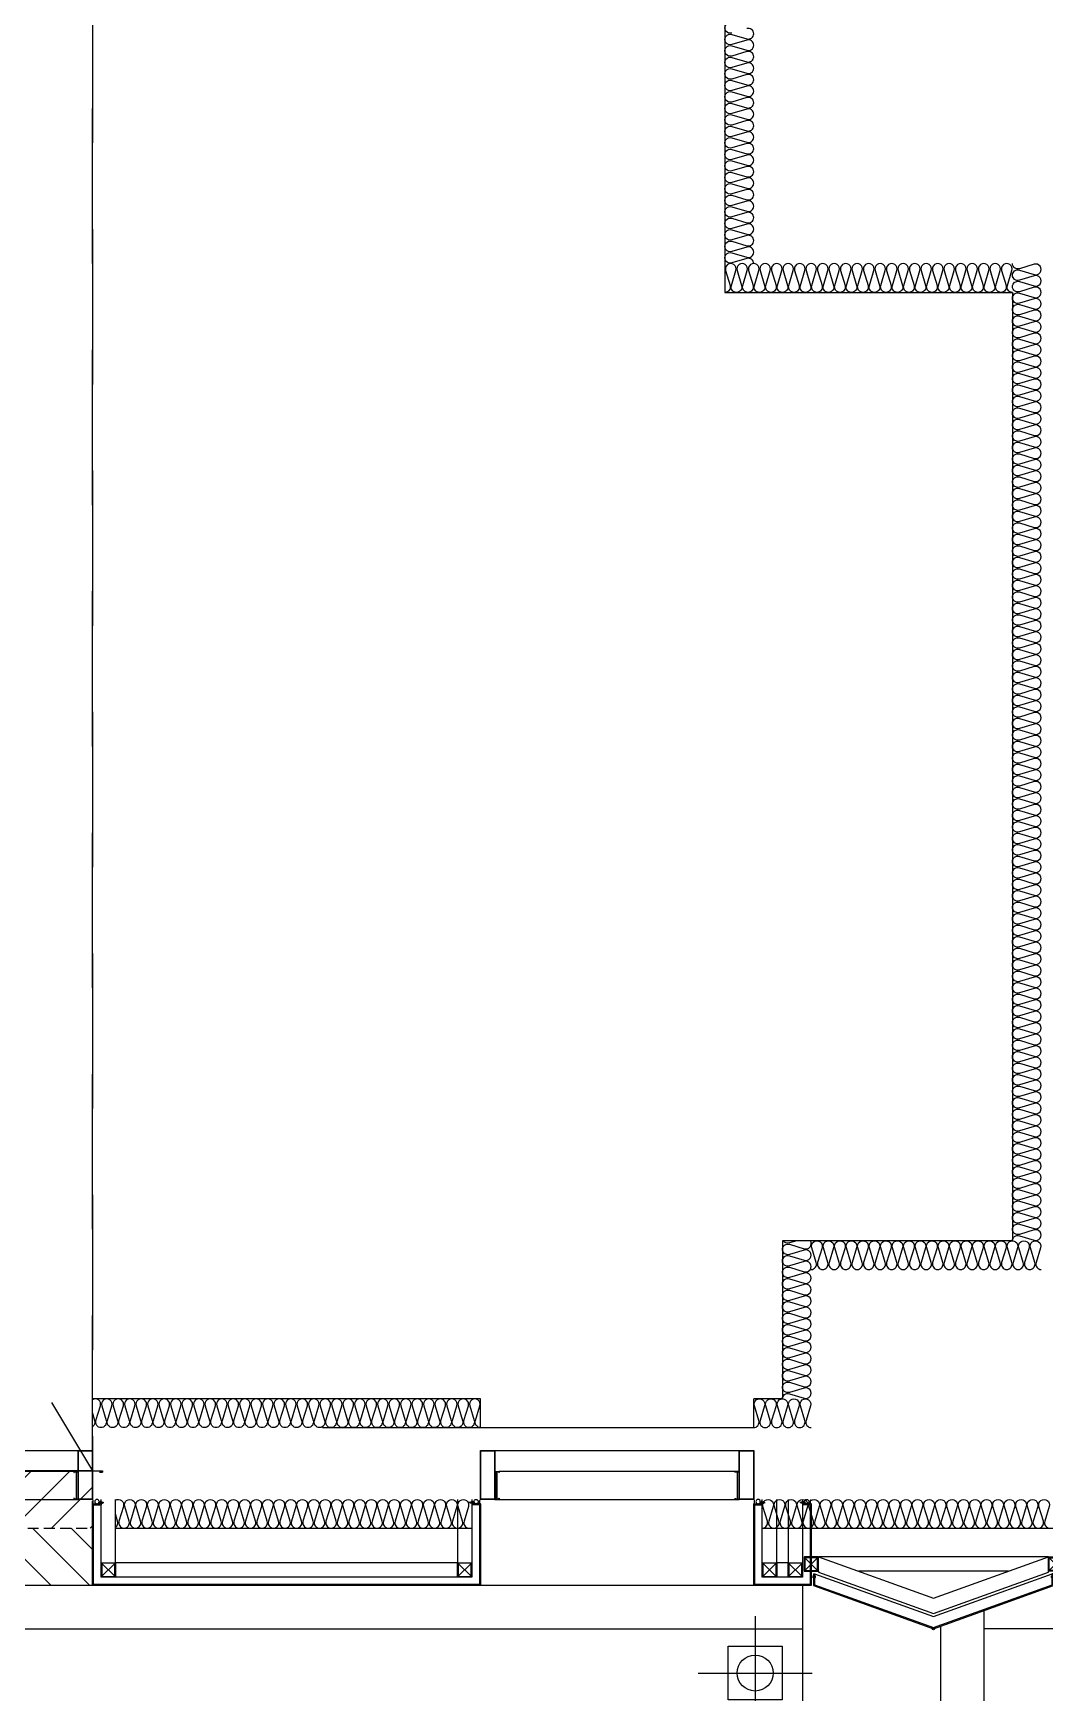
# Model space of a CAD drawing. Header units: millimetres. Extents: x 49154 to 181784, y 28275 to 149577.
# Drawn here: x 164048 to 167566, y 106532 to 112307 of the extents above; entities that cross this region are included whole.
import ezdxf

# ---------------------------------------------------------------- set-up
doc = ezdxf.new("R2010")
doc.units = ezdxf.units.MM
doc.header["$LTSCALE"] = 300
for name, pattern in [('CENTERX2', [4, 2.5, -0.5, 0.5, -0.5]), ('HID', [2.8, 1.8, -1]), ('HIDDEN2', [0.1875, 0.125, -0.0625])]:
    doc.linetypes.add(name, pattern=pattern)
for name, color, linetype in [('6FIN', 6, 'Continuous'), ('A-ELE', 7, 'Continuous'), ('A-ELE-8', 8, 'Continuous'), ('A-ETC-GEN', 253, 'HIDDEN2'), ('A-ETC-HANDRAIL', 8, 'Continuous'), ('A-FIN', 6, 'Continuous'), ('A-FIN-8', 8, 'Continuous'), ('A-SYM', 7, 'Continuous'), ('A-그릴', 4, 'Continuous'), ('A-하지철물', 55, 'Continuous'), ('alucobond', 4, 'Continuous'), ('ISL', 251, 'Continuous'), ('loco_SCR', 1, 'Continuous'), ('mold', 4, 'Continuous'), ('SCREW', 6, 'Continuous'), ('SHEET', 6, 'Continuous'), ('도면층1', 3, 'Continuous'), ('보(girder)', 7, 'HID'), ('복합판넬', 6, 'Continuous'), ('우수계획', 7, 'Continuous'), ('코킹', 191, 'Continuous'), ('트랜치', 8, 'Continuous')]:
    doc.layers.add(name, color=color, linetype=linetype)

# ---------------------------------------------------------------- blocks, each defined once
blk = doc.blocks.new('EX-850-1')
at = {"layer": '6FIN', "elevation": 0}
for points in [[(3.2, 204.1), (46.8, 204.1, 0.414214), (50, 207.3), (50, 250.9, 0.414214), (46.8, 254.1), (3.2, 254.1, 0.414214), (0, 250.9), (0, 207.3, 0.414214)], [(896.8, 204.1), (853.2, 204.1, -0.414214), (850, 207.3), (850, 250.9, -0.414214), (853.2, 254.1), (896.8, 254.1, -0.414214), (900, 250.9), (900, 207.3, -0.414214)]]:
    blk.add_lwpolyline(points, format="xyb", close=True, dxfattribs=at)
at = {"layer": 'A-하지철물'}
for p, q in [((850, 254.1), (50, 254.1)), ((710.9, 204.1), (189.1, 204.1))]:
    blk.add_line(p, q, dxfattribs=at)
at = {"layer": 'A-하지철물', "elevation": 0}
for points in [[(49.9, 254.1), (450, 110.3), (850.1, 254.1)], [(50, 204.1), (50, 200.9), (450, 57.2), (850, 200.9), (850, 204.1)]]:
    blk.add_lwpolyline(points, dxfattribs=at)
at = {"layer": 'A-하지철물'}
blk.add_circle((450, 4.1), 4.07, dxfattribs=at)
at = {"layer": 'alucobond', "color": 251, "linetype": 'HID', "ltscale": 10}
for p, q in [((30.2, 185.1), (41.5, 185.1)), ((31.5, 182.4), (31.5, 187.8)), ((31.5, 186.6), (39.5, 186.6)), ((31.5, 183.6), (39.5, 183.6)), ((32, 189.3), (32.5, 189.3)), ((32, 180.9), (32.5, 180.9)), ((32.5, 180.9), (32.5, 189.3)), ((38, 182.7), (38, 187.4)), ((39.5, 182.7), (39.5, 187.4)), ((869.8, 185.1), (858.5, 185.1)), ((860.5, 182.7), (860.5, 187.4)), ((868.5, 186.6), (860.5, 186.6)), ((868.5, 183.6), (860.5, 183.6)), ((862, 182.7), (862, 187.4)), ((867.5, 180.9), (867.5, 189.3)), ((868, 189.3), (867.5, 189.3)), ((868, 180.9), (867.5, 180.9)), ((868.5, 182.4), (868.5, 187.8))]:
    blk.add_line(p, q, dxfattribs=at)
at = {"layer": 'alucobond'}
for p, q in [((32.5, 195.1), (36.5, 195.1)), ((867.5, 195.1), (863.5, 195.1))]:
    blk.add_line(p, q, dxfattribs=at)
at = {"layer": 'alucobond', "color": 251, "linetype": 'HID', "ltscale": 10}
for points in [[(32, 189.3), (31.5, 187.8)], [(32, 180.9), (31.5, 182.4)], [(868, 189.3), (868.5, 187.8)], [(868, 180.9), (868.5, 182.4)]]:
    blk.add_lwpolyline(points, dxfattribs=at)
at = {"layer": 'alucobond', "elevation": 0}
for points in [[(32.5, 195.1), (32.5, 154.1), (450, 4.1), (867.5, 154.1), (867.5, 195.1)], [(36.5, 195.1), (36.5, 156.9), (450, 8.3), (863.5, 156.9), (863.5, 195.1)]]:
    blk.add_lwpolyline(points, dxfattribs=at)
at = {"layer": 'alucobond', "color": 251, "linetype": 'HID', "ltscale": 10, "elevation": 0}
blk.add_lwpolyline([(36.5, 195.1), (450, 46.6), (863.5, 195.1)], dxfattribs=at)
at = {"layer": 'alucobond', "color": 251, "linetype": 'HID', "ltscale": 10}
for points in [[(39.5, 186.6, -0.666667), (39.5, 183.6, -1.5)], [(860.5, 186.6, 0.666667), (860.5, 183.6, 1.5)]]:
    blk.add_lwpolyline(points, format="xyb", dxfattribs=at)
for centre, start, end in [((38.7, 187.4), 0, 180), ((38.7, 182.7), 180, 0), ((861.3, 187.4), 0, 180), ((861.3, 182.7), 180, 0)]:
    blk.add_arc(centre, 0.75, start, end, dxfattribs=at)
at = {"layer": 'mold', "color": 4}
for points in [[(25, 204.1), (25, 202.6)], [(875, 204.1), (875, 202.6)]]:
    blk.add_lwpolyline(points, dxfattribs=at)
at = {"layer": 'SHEET', "color": 8}
for p, q in [((46.8, 250.9), (3.2, 207.3)), ((3.2, 250.9), (46.8, 207.3)), ((853.2, 250.9), (896.8, 207.3)), ((896.8, 250.9), (853.2, 207.3))]:
    blk.add_line(p, q, dxfattribs=at)
at = {"layer": 'SHEET', "color": 8, "elevation": 0}
for points in [[(3.2, 207.3), (46.8, 207.3), (46.8, 250.9), (3.2, 250.9)], [(896.8, 207.3), (853.2, 207.3), (853.2, 250.9), (896.8, 250.9)]]:
    blk.add_lwpolyline(points, close=True, dxfattribs=at)
blk = doc.blocks.new('*U143')
at = {"layer": 'A-그릴', "color": 8, "ltscale": 4}
for p, q in [((166.1, 170), (1016.1, 170)), ((166.1, 0), (1016.1, 0))]:
    blk.add_line(p, q, dxfattribs=at)
at = {"layer": 'A-그릴', "color": 8}
for p, q in [((181.1, 170), (1001.1, 170)), ((1001.1, 72.8), (181.1, 72.8))]:
    blk.add_line(p, q, dxfattribs=at)
at = {"layer": 'A-그릴', "color": 7, "ltscale": 4}
blk.add_line((1016.1, 0), (1016.1, 170), dxfattribs=at)
at = {"layer": 'A-그릴', "ltscale": 4}
for points in [[(166.1, 0), (166.1, 170), (116.1, 170), (116.1, 0), (166.1, 0)], [(1066.1, 0), (1066.1, 170), (1016.1, 170), (1016.1, 0), (1066.1, 0)]]:
    blk.add_lwpolyline(points, dxfattribs=at)
for points in [[(164.9, 1.2), (164.9, 168.8), (117.3, 168.8), (117.3, 1.2)], [(181.1, 170), (166.1, 170), (166.1, 168), (167.6, 168), (167.6, 168.9), (172, 168.9), (172, 73.9), (167.6, 73.9), (167.6, 74.8), (166.1, 74.8), (166.1, 72.8), (181.1, 72.8), (181.1, 76.8), (180, 76.8), (180, 73.9), (173.1, 73.9), (173.1, 168.9), (180, 168.9), (180, 166), (181.1, 166)], [(1001.1, 170), (1016.1, 170), (1016.1, 168), (1014.6, 168), (1014.6, 168.9), (1010.2, 168.9), (1010.2, 73.9), (1014.6, 73.9), (1014.6, 74.8), (1016.1, 74.8), (1016.1, 72.8), (1001.1, 72.8), (1001.1, 76.8), (1002.2, 76.8), (1002.2, 73.9), (1009.1, 73.9), (1009.1, 168.9), (1002.2, 168.9), (1002.2, 166), (1001.1, 166)], [(1064.9, 1.2), (1064.9, 168.8), (1017.3, 168.8), (1017.3, 1.2)]]:
    blk.add_lwpolyline(points, close=True, dxfattribs=at)
blk = doc.blocks.new('*U124')
at = {"layer": '6FIN'}
blk.add_lwpolyline([(25.3, 50), (-24.7, 50), (-24.7, 0), (25.3, 0)], close=True, dxfattribs=at)
at = {"layer": 'SHEET', "color": 8}
for p, q in [((-22.2, 2.5), (22.8, 47.5)), ((22.8, 2.5), (-22.2, 47.5))]:
    blk.add_line(p, q, dxfattribs=at)
blk.add_lwpolyline([(22.3, 2.3), (-21.7, 2.3, -0.414214), (-22.4, 3), (-22.4, 47, -0.414214), (-21.7, 47.7), (22.3, 47.7, -0.414214), (23, 47), (23, 3, -0.414214)], format="xyb", close=True, dxfattribs=at)
blk = doc.blocks.new('screw-2')
at = {"layer": 'loco_SCR', "linetype": 'CENTERX2'}
blk.add_line((-8.6, 0), (20.1, 0), dxfattribs=at)
at = {"layer": 'loco_SCR'}
for p, q in [((-2.4, 1.6), (-1.7, 3)), ((-0.7, 0.3), (-2.2, 0.8)), ((0, 4), (0, -4)), ((0, 2), (12.5, 2)), ((4.2, 2.5), (2.4, -2.5)), ((5.9, 2.5), (4.1, -2.5)), ((7.6, 2.5), (5.8, -2.5)), ((9.3, 2.5), (7.5, -2.5)), ((11, 2.5), (10.3, 0.5)), ((16, 0), (11.1, 0.8)), ((16, 0), (12.4, -2)), ((16, 0), (12.5, 2)), ((-2.4, -1.6), (-1.7, -3)), ((-0.7, -0.3), (-2.2, -0.8)), ((0, -2), (12.4, -2)), ((9.8, -1), (9.2, -2.5))]:
    blk.add_line(p, q, dxfattribs=at)
for centre, radius, start, end in [((0, 0), 4, 90, 270), ((-2, 1.3), 0.5, 135, 249.90676), ((-2.1, 3.1), 0.393, 352.90945, 75.28993), ((-0.7, 0), 0.262, 273.80758, 86.54792), ((11.1, -0.6), 1.4, 70.8182, 270.52942), ((-2, -1.3), 0.5, 109.98259, 225), ((-2.1, -3), 0.393, 261.9149, 3.48676)]:
    blk.add_arc(centre, radius, start, end, dxfattribs=at)
blk = doc.blocks.new('A$Caf999d5d')
at = {"layer": 'A-FIN'}
for p, q in [((-1, 15), (25, 14.9)), ((3, 19), (29, 18.9)), ((25, 7.4), (25, 14.9)), ((28, 7.4), (25, 7.4)), ((29, 7.4), (25, 7.4)), ((29, 7.4), (29, 18.9))]:
    blk.add_line(p, q, dxfattribs=at)
at = {"layer": '코킹', "color": 1}
blk.add_circle((14.5, 7.5), 7.5, dxfattribs=at)
at = {"layer": '코킹', "color": 1, "extrusion": (0, 0, -1)}
blk.add_ellipse((-1, 7.5), major_axis=(0, 7.5), ratio=0.368706, start_param=0, end_param=3.141604, dxfattribs=at)
at = {"layer": 'SCREW', "xscale": 0.700000000000001, "yscale": 0.700000000000001, "zscale": 0.700000000000001, "rotation": 359.9997454971837}
blk.add_blockref('screw-2', (25, 11.2), dxfattribs=at)
blk = doc.blocks.new('*U139')
at = {"layer": 'A-하지철물'}
for points in [[(-4920, -220), (-4920, 50), (-3630, 50), (-3630, -220)], [(-4870, -220), (-4870, 0), (-3680, 0), (-3680, -220)]]:
    blk.add_lwpolyline(points, dxfattribs=at)
at = {"layer": '복합판넬'}
for points in [[(-4950, -205), (-4950, 80), (-3600, 80), (-3600, -205)], [(-4946, -201), (-4946, 76), (-3604, 76), (-3604, -201)]]:
    blk.add_lwpolyline(points, dxfattribs=at)
at = {"layer": 'A-FIN'}
blk.add_blockref('A$Caf999d5d', (-4949, -220), dxfattribs=at)
at = {"layer": 'A-FIN', "xscale": -1}
blk.add_blockref('A$Caf999d5d', (-3601, -220), dxfattribs=at)
at = {"layer": '보(girder)', "xscale": -1, "rotation": 180}
for p in [(-4895.3, 50), (-3655.3, 50)]:
    blk.add_blockref('*U124', p, dxfattribs=at)
blk = doc.blocks.new('*U140')
at = {"layer": 'A-하지철물'}
for points in [[(630, -220), (630, 50), (770, 50), (770, -220)], [(680, -220), (680, 0), (720, 0), (720, -220)]]:
    blk.add_lwpolyline(points, dxfattribs=at)
at = {"layer": '복합판넬'}
for points in [[(600, -205), (600, 80), (800, 80), (800, -205)], [(604, -201), (604, 76), (796, 76), (796, -201)]]:
    blk.add_lwpolyline(points, dxfattribs=at)
at = {"layer": 'A-FIN'}
blk.add_blockref('A$Caf999d5d', (601, -220), dxfattribs=at)
at = {"layer": 'A-FIN', "xscale": -1}
blk.add_blockref('A$Caf999d5d', (799, -220), dxfattribs=at)
at = {"layer": '보(girder)', "xscale": -1, "rotation": 180}
for p in [(654.7, 50), (744.7, 50)]:
    blk.add_blockref('*U124', p, dxfattribs=at)
blk = doc.blocks.new('*U166')
at = {"layer": 'A-그릴', "color": 8, "ltscale": 4}
for p, q in [((-512.5, 170), (6587.5, 170)), ((-512.5, 0), (6587.5, 0))]:
    blk.add_line(p, q, dxfattribs=at)
at = {"layer": 'A-그릴', "color": 8}
for p, q in [((-497.5, 170), (6572.5, 170)), ((6572.5, 72.8), (-497.5, 72.8))]:
    blk.add_line(p, q, dxfattribs=at)
at = {"layer": 'A-그릴', "color": 7, "ltscale": 4}
blk.add_line((6587.5, 0), (6587.5, 170), dxfattribs=at)
at = {"layer": 'A-그릴', "ltscale": 4}
for points in [[(6572.5, 170), (6587.5, 170), (6587.5, 168), (6586, 168), (6586, 168.9), (6581.6, 168.9), (6581.6, 73.9), (6586, 73.9), (6586, 74.8), (6587.5, 74.8), (6587.5, 72.8), (6572.5, 72.8), (6572.5, 76.8), (6573.6, 76.8), (6573.6, 73.9), (6580.5, 73.9), (6580.5, 168.9), (6573.6, 168.9), (6573.6, 166), (6572.5, 166)], [(6636.3, 1.2), (6636.3, 168.8), (6588.7, 168.8), (6588.7, 1.2)]]:
    blk.add_lwpolyline(points, close=True, dxfattribs=at)
blk.add_lwpolyline([(6637.5, 0), (6637.5, 170), (6587.5, 170), (6587.5, 0), (6637.5, 0)], dxfattribs=at)
blk = doc.blocks.new('OA2')
h = blk.add_hatch()
h.set_pattern_fill('ANSI31', color=0, scale=30)
h.set_pattern_definition([(45, (-559210, -330240.02), (-67.351921, 67.351921), [])])
h.paths.add_polyline_path([(7500, -9575), (7500, -9375), (300, -9375), (300, -9575)])
h = blk.add_hatch()
h.set_pattern_fill('ANSI31', color=0, scale=30, angle=90)
h.set_pattern_definition([(135, (226596.06, -871163.21), (-67.351921, -67.351921), [])])
h.paths.add_polyline_path([(7500, -9775), (7500, -9575), (300, -9575), (300, -9775)])
at = {"color": 0}
for p, q in [((300, -9375), (7500, -9375)), ((300, -9375), (7500, -9375)), ((300, -9375), (7500, -9375)), ((300, -9375), (7500, -9375)), ((7500, -9375), (7500, -9375)), ((7500, -9375), (7500, -9375)), ((7500, -9375), (7500, -9375)), ((7500, -9375), (7535, -9375)), ((7500, -9375), (7500, -9375)), ((7500, -9375), (7500, -9375)), ((7525, -9380), (7535, -9380)), ((7525, -9380), (7525, -9380)), ((7535, -9375), (7535, -9380)), ((7535, -9375), (7535, -9375)), ((7535, -9375), (7535, -9375)), ((7535, -9380), (7535, -9380))]:
    blk.add_line(p, q, dxfattribs=at)
at = {"color": 0, "linetype": 'HID'}
for points in [[(300, -3375), (300, -9375), (7500, -9375), (7500, -3375)], [(300, -3375), (7500, -3375), (7500, -9375), (300, -9375)]]:
    blk.add_lwpolyline(points, close=True, dxfattribs=at)
blk.add_lwpolyline([(300, -9375), (3900, -3375), (7500, -9375)], dxfattribs=at)
at = {"color": 0}
blk.add_lwpolyline([(300, -9575), (7500, -9575), (7500, -9375), (300, -9375)], close=True, dxfattribs=at)
at = {"color": 0, "elevation": 0}
for points in [[(300, -9375), (300, -9575), (7500, -9575), (7500, -9375)], [(300, -9775), (300, -9575), (7500, -9575), (7500, -9775)]]:
    blk.add_lwpolyline(points, close=True, dxfattribs=at)
blk = doc.blocks.new('A$Cacae0627')
at = {"layer": '우수계획', "color": 1}
for p, q in [((0, 528), (0, -528)), ((-528, 0), (528, 0))]:
    blk.add_line(p, q, dxfattribs=at)
at = {"layer": '우수계획', "color": 6, "lineweight": -3}
blk.add_lwpolyline([(-250, 250), (250, 250), (250, -250), (-250, -250)], close=True, dxfattribs=at)
blk.add_circle((0, 0), 167, dxfattribs=at)

msp = doc.modelspace()

# ---------------------------------------------------------------- linework, layer by layer
at = {"layer": 'A-ELE'}
for p, q in [((166723.6, 106905), (166723.6, 105705)), ((167203.6, 106764), (167203.6, 105705))]:
    msp.add_line(p, q, dxfattribs=at)
at = {"layer": 'A-ELE-8'}
msp.add_line((165053.6, 107455), (166553.6, 107455), dxfattribs=at)
at = {"layer": 'A-ETC-HANDRAIL'}
msp.add_line((167353.6, 106817.9), (167353.6, 103805), dxfattribs=at)
at = {"layer": 'A-FIN-8', "elevation": 0}
for points in [[(164253.6, 106905), (157053.3, 106905)], [(166553.6, 106905), (165053.6, 106905)]]:
    msp.add_lwpolyline(points, dxfattribs=at)
at = {"layer": 'ISL'}
for p, q in [((165603.6, 107455), (165603.6, 107555)), ((166553.6, 107455), (166553.6, 107555))]:
    msp.add_line(p, q, dxfattribs=at)
at = {"layer": 'ISL', "elevation": 0}
for points in [[(166583.6, 107105), (177453.6, 107105), (177453.6, 135425)], [(165028.6, 116705), (165028.6, 116605), (167353.6, 116605), (167353.6, 112805), (166453.6, 112805), (166453.6, 111405), (167453.6, 111405), (167453.6, 108105), (166653.6, 108105), (166653.6, 107555), (166553.6, 107555)], [(165603.6, 107555), (164253.6, 107555)], [(164333.6, 107105), (165573.6, 107105)]]:
    msp.add_lwpolyline(points, dxfattribs=at)
for points in [[(166477.8, 112307.4, -1.372593), (166477.8, 112342.7)], [(166553.6, 111505, 0.509267), (166529.3, 111522.7), (166477.8, 111507.4, -1.372593), (166477.8, 111542.7), (166529.3, 111527.4, 0.509267), (166553.6, 111545, 0.509267), (166529.3, 111562.7), (166477.8, 111547.4, -1.372593), (166477.8, 111582.7), (166529.3, 111567.4, 0.509267), (166553.6, 111585, 0.509267), (166529.3, 111602.7), (166477.8, 111587.4, -1.372593), (166477.8, 111622.7), (166529.3, 111607.4, 0.509267), (166553.6, 111625, 0.509267), (166529.3, 111642.7), (166477.8, 111627.4, -1.372593), (166477.8, 111662.7), (166529.3, 111647.4, 0.509267), (166553.6, 111665, 0.509267), (166529.3, 111682.7), (166477.8, 111667.4, -1.372593), (166477.8, 111702.7), (166529.3, 111687.4, 0.509267), (166553.6, 111705, 0.509267), (166529.3, 111722.7), (166477.8, 111707.4, -1.372593), (166477.8, 111742.7), (166529.3, 111727.4, 0.509267), (166553.6, 111745, 0.509267), (166529.3, 111762.7), (166477.8, 111747.4, -1.372593), (166477.8, 111782.7), (166529.3, 111767.4, 0.509267), (166553.6, 111785, 0.509267), (166529.3, 111802.7), (166477.8, 111787.4, -1.372593), (166477.8, 111822.7), (166529.3, 111807.4, 0.509267), (166553.6, 111825, 0.509267), (166529.3, 111842.7), (166477.8, 111827.4, -1.372593), (166477.8, 111862.7), (166529.3, 111847.4, 0.509267), (166553.6, 111865, 0.509267), (166529.3, 111882.7), (166477.8, 111867.4, -1.372593), (166477.8, 111902.7), (166529.3, 111887.4, 0.509267), (166553.6, 111905, 0.509267), (166529.3, 111922.7), (166477.8, 111907.4, -1.372593), (166477.8, 111942.7), (166529.3, 111927.4, 0.509267), (166553.6, 111945, 0.509267), (166529.3, 111962.7), (166477.8, 111947.4, -1.372593), (166477.8, 111982.7), (166529.3, 111967.4, 0.509267), (166553.6, 111985, 0.509267), (166529.3, 112002.7), (166477.8, 111987.4, -1.372593), (166477.8, 112022.7), (166529.3, 112007.4, 0.509267), (166553.6, 112025, 0.509267), (166529.3, 112042.7), (166477.8, 112027.4, -1.372593), (166477.8, 112062.7), (166529.3, 112047.4, 0.509267), (166553.6, 112065, 0.509267), (166529.3, 112082.7), (166477.8, 112067.4, -1.372593), (166477.8, 112102.7), (166529.3, 112087.4, 0.509267), (166553.6, 112105, 0.509267), (166529.3, 112122.7), (166477.8, 112107.4, -1.372593), (166477.8, 112142.7), (166529.3, 112127.4, 0.509267), (166553.6, 112145, 0.509267), (166529.3, 112162.7), (166477.8, 112147.4, -1.372593), (166477.8, 112182.7), (166529.3, 112167.4, 0.509267), (166553.6, 112185, 0.509267), (166529.3, 112202.7), (166477.8, 112187.4, -1.372593), (166477.8, 112222.7), (166529.3, 112207.4, 0.509267), (166553.6, 112225, 0.509267), (166529.3, 112242.7), (166477.8, 112227.4, -1.372593), (166477.8, 112262.7), (166529.3, 112247.4, 0.509267), (166553.6, 112265, 0.509267), (166529.3, 112282.7), (166477.8, 112267.4, -1.372593), (166477.8, 112302.7), (166529.3, 112287.4, 0.509267), (166553.6, 112305, 0.509267), (166529.3, 112322.7)], [(167453.6, 111405, -0.509267), (167435.9, 111429.3), (167451.2, 111480.8, 1.372593), (167415.9, 111480.8), (167431.2, 111429.3, -0.509267), (167413.6, 111405, -0.509267), (167395.9, 111429.3), (167411.2, 111480.8, 1.372593), (167375.9, 111480.8), (167391.2, 111429.3, -0.509267), (167373.6, 111405, -0.509267), (167355.9, 111429.3), (167371.2, 111480.8, 1.372593), (167335.9, 111480.8), (167351.2, 111429.3, -0.509267), (167333.6, 111405, -0.509267), (167315.9, 111429.3), (167331.2, 111480.8, 1.372593), (167295.9, 111480.8), (167311.2, 111429.3, -0.509267), (167293.6, 111405, -0.509267), (167275.9, 111429.3), (167291.2, 111480.8, 1.372593), (167255.9, 111480.8), (167271.2, 111429.3, -0.509267), (167253.6, 111405, -0.509267), (167235.9, 111429.3), (167251.2, 111480.8, 1.372593), (167215.9, 111480.8), (167231.2, 111429.3, -0.509267), (167213.6, 111405, -0.509267), (167195.9, 111429.3), (167211.2, 111480.8, 1.372593), (167175.9, 111480.8), (167191.2, 111429.3, -0.509267), (167173.6, 111405, -0.509267), (167155.9, 111429.3), (167171.2, 111480.8, 1.372593), (167135.9, 111480.8), (167151.2, 111429.3, -0.509267), (167133.6, 111405, -0.509267), (167115.9, 111429.3), (167131.2, 111480.8, 1.372593), (167095.9, 111480.8), (167111.2, 111429.3, -0.509267), (167093.6, 111405, -0.509267), (167075.9, 111429.3), (167091.2, 111480.8, 1.372593), (167055.9, 111480.8), (167071.2, 111429.3, -0.509267), (167053.6, 111405, -0.509267), (167035.9, 111429.3), (167051.2, 111480.8, 1.372593), (167015.9, 111480.8), (167031.2, 111429.3, -0.509267), (167013.6, 111405, -0.509267), (166995.9, 111429.3), (167011.2, 111480.8, 1.372593), (166975.9, 111480.8), (166991.2, 111429.3, -0.509267), (166973.6, 111405, -0.509267), (166955.9, 111429.3), (166971.2, 111480.8, 1.372593), (166935.9, 111480.8), (166951.2, 111429.3, -0.509267), (166933.6, 111405, -0.509267), (166915.9, 111429.3), (166931.2, 111480.8, 1.372593), (166895.9, 111480.8), (166911.2, 111429.3, -0.509267), (166893.6, 111405, -0.509267), (166875.9, 111429.3), (166891.2, 111480.8, 1.372593), (166855.9, 111480.8), (166871.2, 111429.3, -0.509267), (166853.6, 111405, -0.509267), (166835.9, 111429.3), (166851.2, 111480.8, 1.372593), (166815.9, 111480.8), (166831.2, 111429.3, -0.509267), (166813.6, 111405, -0.509267), (166795.9, 111429.3), (166811.2, 111480.8, 1.372593), (166775.9, 111480.8), (166791.2, 111429.3, -0.509267), (166773.6, 111405, -0.509267), (166755.9, 111429.3), (166771.2, 111480.8, 1.372593), (166735.9, 111480.8), (166751.2, 111429.3, -0.509267), (166733.6, 111405, -0.509267), (166715.9, 111429.3), (166731.2, 111480.8, 1.372593), (166695.9, 111480.8), (166711.2, 111429.3, -0.509267), (166693.6, 111405, -0.509267), (166675.9, 111429.3), (166691.2, 111480.8, 1.372593), (166655.9, 111480.8), (166671.2, 111429.3, -0.509267), (166653.6, 111405, -0.509267), (166635.9, 111429.3), (166651.2, 111480.8, 1.372593), (166615.9, 111480.8), (166631.2, 111429.3, -0.509267), (166613.6, 111405, -0.509267), (166595.9, 111429.3), (166611.2, 111480.8, 1.372593), (166575.9, 111480.8), (166591.2, 111429.3, -0.509267), (166573.6, 111405, -0.509267), (166555.9, 111429.3), (166571.2, 111480.8, 1.372593), (166535.9, 111480.8), (166551.2, 111429.3, -0.509267), (166533.6, 111405, -0.509267), (166515.9, 111429.3), (166531.2, 111480.8, 1.372593), (166495.9, 111480.8), (166511.2, 111429.3, -0.509267), (166493.6, 111405, -0.509267), (166475.9, 111429.3), (166491.2, 111480.8, 1.372593), (166455.9, 111480.8), (166471.2, 111429.3, -0.5087), (166453.6, 111405, -0.5087)], [(167453.6, 108105, -0.509267), (167477.8, 108122.7), (167529.3, 108107.4, 1.372593), (167529.3, 108142.7), (167477.8, 108127.4, -0.509267), (167453.6, 108145, -0.509267), (167477.8, 108162.7), (167529.3, 108147.4, 1.372593), (167529.3, 108182.7), (167477.8, 108167.4, -0.509267), (167453.6, 108185, -0.509267), (167477.8, 108202.7), (167529.3, 108187.4, 1.372593), (167529.3, 108222.7), (167477.8, 108207.4, -0.509267), (167453.6, 108225, -0.509267), (167477.8, 108242.7), (167529.3, 108227.4, 1.372593), (167529.3, 108262.7), (167477.8, 108247.4, -0.509267), (167453.6, 108265, -0.509267), (167477.8, 108282.7), (167529.3, 108267.4, 1.372593), (167529.3, 108302.7), (167477.8, 108287.4, -0.509267), (167453.6, 108305, -0.509267), (167477.8, 108322.7), (167529.3, 108307.4, 1.372593), (167529.3, 108342.7), (167477.8, 108327.4, -0.509267), (167453.6, 108345, -0.509267), (167477.8, 108362.7), (167529.3, 108347.4, 1.372593), (167529.3, 108382.7), (167477.8, 108367.4, -0.509267), (167453.6, 108385, -0.509267), (167477.8, 108402.7), (167529.3, 108387.4, 1.372593), (167529.3, 108422.7), (167477.8, 108407.4, -0.509267), (167453.6, 108425, -0.509267), (167477.8, 108442.7), (167529.3, 108427.4, 1.372593), (167529.3, 108462.7), (167477.8, 108447.4, -0.509267), (167453.6, 108465, -0.509267), (167477.8, 108482.7), (167529.3, 108467.4, 1.372593), (167529.3, 108502.7), (167477.8, 108487.4, -0.509267), (167453.6, 108505, -0.509267), (167477.8, 108522.7), (167529.3, 108507.4, 1.372593), (167529.3, 108542.7), (167477.8, 108527.4, -0.509267), (167453.6, 108545, -0.509267), (167477.8, 108562.7), (167529.3, 108547.4, 1.372593), (167529.3, 108582.7), (167477.8, 108567.4, -0.509267), (167453.6, 108585, -0.509267), (167477.8, 108602.7), (167529.3, 108587.4, 1.372593), (167529.3, 108622.7), (167477.8, 108607.4, -0.509267), (167453.6, 108625, -0.509267), (167477.8, 108642.7), (167529.3, 108627.4, 1.372593), (167529.3, 108662.7), (167477.8, 108647.4, -0.509267), (167453.6, 108665, -0.509267), (167477.8, 108682.7), (167529.3, 108667.4, 1.372593), (167529.3, 108702.7), (167477.8, 108687.4, -0.509267), (167453.6, 108705, -0.509267), (167477.8, 108722.7), (167529.3, 108707.4, 1.372593), (167529.3, 108742.7), (167477.8, 108727.4, -0.509267), (167453.6, 108745, -0.509267), (167477.8, 108762.7), (167529.3, 108747.4, 1.372593), (167529.3, 108782.7), (167477.8, 108767.4, -0.509267), (167453.6, 108785, -0.509267), (167477.8, 108802.7), (167529.3, 108787.4, 1.372593), (167529.3, 108822.7), (167477.8, 108807.4, -0.509267), (167453.6, 108825, -0.509267), (167477.8, 108842.7), (167529.3, 108827.4, 1.372593), (167529.3, 108862.7), (167477.8, 108847.4, -0.509267), (167453.6, 108865, -0.509267), (167477.8, 108882.7), (167529.3, 108867.4, 1.372593), (167529.3, 108902.7), (167477.8, 108887.4, -0.509267), (167453.6, 108905, -0.509267), (167477.8, 108922.7), (167529.3, 108907.4, 1.372593), (167529.3, 108942.7), (167477.8, 108927.4, -0.509267), (167453.6, 108945, -0.509267), (167477.8, 108962.7), (167529.3, 108947.4, 1.372593), (167529.3, 108982.7), (167477.8, 108967.4, -0.509267), (167453.6, 108985, -0.509267), (167477.8, 109002.7), (167529.3, 108987.4, 1.372593), (167529.3, 109022.7), (167477.8, 109007.4, -0.509267), (167453.6, 109025, -0.509267), (167477.8, 109042.7), (167529.3, 109027.4, 1.372593), (167529.3, 109062.7), (167477.8, 109047.4, -0.509267), (167453.6, 109065, -0.509267), (167477.8, 109082.7), (167529.3, 109067.4, 1.372593), (167529.3, 109102.7), (167477.8, 109087.4, -0.509267), (167453.6, 109105, -0.509267), (167477.8, 109122.7), (167529.3, 109107.4, 1.372593), (167529.3, 109142.7), (167477.8, 109127.4, -0.509267), (167453.6, 109145, -0.509267), (167477.8, 109162.7), (167529.3, 109147.4, 1.372593), (167529.3, 109182.7), (167477.8, 109167.4, -0.509267), (167453.6, 109185, -0.509267), (167477.8, 109202.7), (167529.3, 109187.4, 1.372593), (167529.3, 109222.7), (167477.8, 109207.4, -0.509267), (167453.6, 109225, -0.509267), (167477.8, 109242.7), (167529.3, 109227.4, 1.372593), (167529.3, 109262.7), (167477.8, 109247.4, -0.509267), (167453.6, 109265, -0.509267), (167477.8, 109282.7), (167529.3, 109267.4, 1.372593), (167529.3, 109302.7), (167477.8, 109287.4, -0.509267), (167453.6, 109305, -0.509267), (167477.8, 109322.7), (167529.3, 109307.4, 1.372593), (167529.3, 109342.7), (167477.8, 109327.4, -0.509267), (167453.6, 109345, -0.509267), (167477.8, 109362.7), (167529.3, 109347.4, 1.372593), (167529.3, 109382.7), (167477.8, 109367.4, -0.509267), (167453.6, 109385, -0.509267), (167477.8, 109402.7), (167529.3, 109387.4, 1.372593), (167529.3, 109422.7), (167477.8, 109407.4, -0.509267), (167453.6, 109425, -0.509267), (167477.8, 109442.7), (167529.3, 109427.4, 1.372593), (167529.3, 109462.7), (167477.8, 109447.4, -0.509267), (167453.6, 109465, -0.509267), (167477.8, 109482.7), (167529.3, 109467.4, 1.372593), (167529.3, 109502.7), (167477.8, 109487.4, -0.509267), (167453.6, 109505, -0.509267), (167477.8, 109522.7), (167529.3, 109507.4, 1.372593), (167529.3, 109542.7), (167477.8, 109527.4, -0.509267), (167453.6, 109545, -0.509267), (167477.8, 109562.7), (167529.3, 109547.4, 1.372593), (167529.3, 109582.7), (167477.8, 109567.4, -0.509267), (167453.6, 109585, -0.509267), (167477.8, 109602.7), (167529.3, 109587.4, 1.372593), (167529.3, 109622.7), (167477.8, 109607.4, -0.509267), (167453.6, 109625, -0.509267), (167477.8, 109642.7), (167529.3, 109627.4, 1.372593), (167529.3, 109662.7), (167477.8, 109647.4, -0.509267), (167453.6, 109665, -0.509267), (167477.8, 109682.7), (167529.3, 109667.4, 1.372593), (167529.3, 109702.7), (167477.8, 109687.4, -0.509267), (167453.6, 109705, -0.509267), (167477.8, 109722.7), (167529.3, 109707.4, 1.372593), (167529.3, 109742.7), (167477.8, 109727.4, -0.509267), (167453.6, 109745, -0.509267), (167477.8, 109762.7), (167529.3, 109747.4, 1.372593), (167529.3, 109782.7), (167477.8, 109767.4, -0.509267), (167453.6, 109785, -0.509267), (167477.8, 109802.7), (167529.3, 109787.4, 1.372593), (167529.3, 109822.7), (167477.8, 109807.4, -0.509267), (167453.6, 109825, -0.509267), (167477.8, 109842.7), (167529.3, 109827.4, 1.372593), (167529.3, 109862.7), (167477.8, 109847.4, -0.509267), (167453.6, 109865, -0.509267), (167477.8, 109882.7), (167529.3, 109867.4, 1.372593), (167529.3, 109902.7), (167477.8, 109887.4, -0.509267), (167453.6, 109905, -0.509267), (167477.8, 109922.7), (167529.3, 109907.4, 1.372593), (167529.3, 109942.7), (167477.8, 109927.4, -0.509267), (167453.6, 109945, -0.509267), (167477.8, 109962.7), (167529.3, 109947.4, 1.372593), (167529.3, 109982.7), (167477.8, 109967.4, -0.509267), (167453.6, 109985, -0.509267), (167477.8, 110002.7), (167529.3, 109987.4, 1.372593), (167529.3, 110022.7), (167477.8, 110007.4, -0.509267), (167453.6, 110025, -0.509267), (167477.8, 110042.7), (167529.3, 110027.4, 1.372593), (167529.3, 110062.7), (167477.8, 110047.4, -0.509267), (167453.6, 110065, -0.509267), (167477.8, 110082.7), (167529.3, 110067.4, 1.372593), (167529.3, 110102.7), (167477.8, 110087.4, -0.509267), (167453.6, 110105, -0.509267), (167477.8, 110122.7), (167529.3, 110107.4, 1.372593), (167529.3, 110142.7), (167477.8, 110127.4, -0.509267), (167453.6, 110145, -0.509267), (167477.8, 110162.7), (167529.3, 110147.4, 1.372593), (167529.3, 110182.7), (167477.8, 110167.4, -0.509267), (167453.6, 110185, -0.509267), (167477.8, 110202.7), (167529.3, 110187.4, 1.372593), (167529.3, 110222.7), (167477.8, 110207.4, -0.509267), (167453.6, 110225, -0.509267), (167477.8, 110242.7), (167529.3, 110227.4, 1.372593), (167529.3, 110262.7), (167477.8, 110247.4, -0.509267), (167453.6, 110265, -0.509267), (167477.8, 110282.7), (167529.3, 110267.4, 1.372593), (167529.3, 110302.7), (167477.8, 110287.4, -0.509267), (167453.6, 110305, -0.509267), (167477.8, 110322.7), (167529.3, 110307.4, 1.372593), (167529.3, 110342.7), (167477.8, 110327.4, -0.509267), (167453.6, 110345, -0.509267), (167477.8, 110362.7), (167529.3, 110347.4, 1.372593), (167529.3, 110382.7), (167477.8, 110367.4, -0.509267), (167453.6, 110385, -0.509267), (167477.8, 110402.7), (167529.3, 110387.4, 1.372593), (167529.3, 110422.7), (167477.8, 110407.4, -0.509267), (167453.6, 110425, -0.509267), (167477.8, 110442.7), (167529.3, 110427.4, 1.372593), (167529.3, 110462.7), (167477.8, 110447.4, -0.509267), (167453.6, 110465, -0.509267), (167477.8, 110482.7), (167529.3, 110467.4, 1.372593), (167529.3, 110502.7), (167477.8, 110487.4, -0.509267), (167453.6, 110505, -0.509267), (167477.8, 110522.7), (167529.3, 110507.4, 1.372593), (167529.3, 110542.7), (167477.8, 110527.4, -0.509267), (167453.6, 110545, -0.509267), (167477.8, 110562.7), (167529.3, 110547.4, 1.372593), (167529.3, 110582.7), (167477.8, 110567.4, -0.509267), (167453.6, 110585, -0.509267), (167477.8, 110602.7), (167529.3, 110587.4, 1.372593), (167529.3, 110622.7), (167477.8, 110607.4, -0.509267), (167453.6, 110625, -0.509267), (167477.8, 110642.7), (167529.3, 110627.4, 1.372593), (167529.3, 110662.7), (167477.8, 110647.4, -0.509267), (167453.6, 110665, -0.509267), (167477.8, 110682.7), (167529.3, 110667.4, 1.372593), (167529.3, 110702.7), (167477.8, 110687.4, -0.509267), (167453.6, 110705, -0.509267), (167477.8, 110722.7), (167529.3, 110707.4, 1.372593), (167529.3, 110742.7), (167477.8, 110727.4, -0.509267), (167453.6, 110745, -0.509267), (167477.8, 110762.7), (167529.3, 110747.4, 1.372593), (167529.3, 110782.7), (167477.8, 110767.4, -0.509267), (167453.6, 110785, -0.509267), (167477.8, 110802.7), (167529.3, 110787.4, 1.372593), (167529.3, 110822.7), (167477.8, 110807.4, -0.509267), (167453.6, 110825, -0.509267), (167477.8, 110842.7), (167529.3, 110827.4, 1.372593), (167529.3, 110862.7), (167477.8, 110847.4, -0.509267), (167453.6, 110865, -0.509267), (167477.8, 110882.7), (167529.3, 110867.4, 1.372593), (167529.3, 110902.7), (167477.8, 110887.4, -0.509267), (167453.6, 110905, -0.509267), (167477.8, 110922.7), (167529.3, 110907.4, 1.372593), (167529.3, 110942.7), (167477.8, 110927.4, -0.509267), (167453.6, 110945, -0.509267), (167477.8, 110962.7), (167529.3, 110947.4, 1.372593), (167529.3, 110982.7), (167477.8, 110967.4, -0.509267), (167453.6, 110985, -0.509267), (167477.8, 111002.7), (167529.3, 110987.4, 1.372593), (167529.3, 111022.7), (167477.8, 111007.4, -0.509267), (167453.6, 111025, -0.509267), (167477.8, 111042.7), (167529.3, 111027.4, 1.372593), (167529.3, 111062.7), (167477.8, 111047.4, -0.509267), (167453.6, 111065, -0.509267), (167477.8, 111082.7), (167529.3, 111067.4, 1.372593), (167529.3, 111102.7), (167477.8, 111087.4, -0.509267), (167453.6, 111105, -0.509267), (167477.8, 111122.7), (167529.3, 111107.4, 1.372593), (167529.3, 111142.7), (167477.8, 111127.4, -0.509267), (167453.6, 111145, -0.509267), (167477.8, 111162.7), (167529.3, 111147.4, 1.372593), (167529.3, 111182.7), (167477.8, 111167.4, -0.509267), (167453.6, 111185, -0.509267), (167477.8, 111202.7), (167529.3, 111187.4, 1.372593), (167529.3, 111222.7), (167477.8, 111207.4, -0.509267), (167453.6, 111225, -0.509267), (167477.8, 111242.7), (167529.3, 111227.4, 1.372593), (167529.3, 111262.7), (167477.8, 111247.4, -0.509267), (167453.6, 111265, -0.509267), (167477.8, 111282.7), (167529.3, 111267.4, 1.372593), (167529.3, 111302.7), (167477.8, 111287.4, -0.509267), (167453.6, 111305, -0.509267), (167477.8, 111322.7), (167529.3, 111307.4, 1.372593), (167529.3, 111342.7), (167477.8, 111327.4, -0.509267), (167453.6, 111345, -0.509267), (167477.8, 111362.7), (167529.3, 111347.4, 1.372593), (167529.3, 111382.7), (167477.8, 111367.4, -0.509267), (167453.6, 111385, -0.509267), (167477.8, 111402.7), (167529.3, 111387.4, 1.372593), (167529.3, 111422.7), (167477.8, 111407.4, -0.509267), (167453.6, 111425, -0.509267), (167477.8, 111442.7), (167529.3, 111427.4, 1.372593), (167529.3, 111462.7), (167477.8, 111447.4, -0.509267), (167453.6, 111465, -0.509267), (167477.8, 111482.7), (167529.3, 111467.4, 1.372593), (167529.3, 111502.7), (167477.8, 111487.4, -0.509267), (167453.6, 111505)], [(166653.6, 107555, -0.509267), (166677.8, 107572.7), (166729.3, 107557.4, 1.372593), (166729.3, 107592.7), (166677.8, 107577.4, -0.509267), (166653.6, 107595, -0.509267), (166677.8, 107612.7), (166729.3, 107597.4, 1.372593), (166729.3, 107632.7), (166677.8, 107617.4, -0.509267), (166653.6, 107635, -0.509267), (166677.8, 107652.7), (166729.3, 107637.4, 1.372593), (166729.3, 107672.7), (166677.8, 107657.4, -0.509267), (166653.6, 107675, -0.509267), (166677.8, 107692.7), (166729.3, 107677.4, 1.372593), (166729.3, 107712.7), (166677.8, 107697.4, -0.509267), (166653.6, 107715, -0.509267), (166677.8, 107732.7), (166729.3, 107717.4, 1.372593), (166729.3, 107752.7), (166677.8, 107737.4, -0.509267), (166653.6, 107755, -0.509267), (166677.8, 107772.7), (166729.3, 107757.4, 1.372593), (166729.3, 107792.7), (166677.8, 107777.4, -0.509267), (166653.6, 107795, -0.509267), (166677.8, 107812.7), (166729.3, 107797.4, 1.372593), (166729.3, 107832.7), (166677.8, 107817.4, -0.509267), (166653.6, 107835, -0.509267), (166677.8, 107852.7), (166729.3, 107837.4, 1.372593), (166729.3, 107872.7), (166677.8, 107857.4, -0.509267), (166653.6, 107875, -0.509267), (166677.8, 107892.7), (166729.3, 107877.4, 1.372593), (166729.3, 107912.7), (166677.8, 107897.4, -0.509267), (166653.6, 107915, -0.509267), (166677.8, 107932.7), (166729.3, 107917.4, 1.372593), (166729.3, 107952.7), (166677.8, 107937.4, -0.509267), (166653.6, 107955, -0.509267), (166677.8, 107972.7), (166729.3, 107957.4, 1.372593), (166729.3, 107992.7), (166677.8, 107977.4, -0.509267), (166653.6, 107995, -0.509267), (166677.8, 108012.7), (166729.3, 107997.4, 1.372593), (166729.3, 108032.7), (166677.8, 108017.4, -0.509267), (166653.6, 108035, -0.509267), (166677.8, 108052.7), (166729.3, 108037.4, 1.372593), (166729.3, 108072.7), (166677.8, 108057.4, -0.509267), (166653.6, 108075, -0.509267), (166677.8, 108092.7), (166729.3, 108077.4, 0.702757), (166750.7, 108105, 0.702757)], [(166703.5, 108105), (166677.8, 108097.4, -0.340671), (166656.5, 108105, -0.340671)], [(166753.6, 108005, 0.509267), (166771.3, 108029.3), (166755.9, 108080.8, -1.372593), (166791.3, 108080.8), (166775.9, 108029.3, 0.509267), (166793.6, 108005, 0.509267), (166811.3, 108029.3), (166795.9, 108080.8, -1.372593), (166831.3, 108080.8), (166815.9, 108029.3, 0.509267), (166833.6, 108005, 0.509267), (166851.3, 108029.3), (166835.9, 108080.8, -1.372593), (166871.3, 108080.8), (166855.9, 108029.3, 0.509267), (166873.6, 108005, 0.509267), (166891.3, 108029.3), (166875.9, 108080.8, -1.372593), (166911.3, 108080.8), (166895.9, 108029.3, 0.509267), (166913.6, 108005, 0.509267), (166931.3, 108029.3), (166915.9, 108080.8, -1.372593), (166951.3, 108080.8), (166935.9, 108029.3, 0.509267), (166953.6, 108005, 0.509267), (166971.3, 108029.3), (166955.9, 108080.8, -1.372593), (166991.3, 108080.8), (166975.9, 108029.3, 0.509267), (166993.6, 108005, 0.509267), (167011.3, 108029.3), (166995.9, 108080.8, -1.372593), (167031.3, 108080.8), (167015.9, 108029.3, 0.509267), (167033.6, 108005, 0.509267), (167051.3, 108029.3), (167035.9, 108080.8, -1.372593), (167071.3, 108080.8), (167055.9, 108029.3, 0.509267), (167073.6, 108005, 0.509267), (167091.3, 108029.3), (167075.9, 108080.8, -1.372593), (167111.3, 108080.8), (167095.9, 108029.3, 0.509267), (167113.6, 108005, 0.509267), (167131.3, 108029.3), (167115.9, 108080.8, -1.372593), (167151.3, 108080.8), (167135.9, 108029.3, 0.509267), (167153.6, 108005, 0.509267), (167171.3, 108029.3), (167155.9, 108080.8, -1.372593), (167191.3, 108080.8), (167175.9, 108029.3, 0.509267), (167193.6, 108005, 0.509267), (167211.3, 108029.3), (167195.9, 108080.8, -1.372593), (167231.3, 108080.8), (167215.9, 108029.3, 0.509267), (167233.6, 108005, 0.509267), (167251.3, 108029.3), (167235.9, 108080.8, -1.372593), (167271.3, 108080.8), (167255.9, 108029.3, 0.509267), (167273.6, 108005, 0.509267), (167291.3, 108029.3), (167275.9, 108080.8, -1.372593), (167311.3, 108080.8), (167295.9, 108029.3, 0.509267), (167313.6, 108005, 0.509267), (167331.3, 108029.3), (167315.9, 108080.8, -1.372593), (167351.3, 108080.8), (167335.9, 108029.3, 0.509267), (167353.6, 108005, 0.509267), (167371.3, 108029.3), (167355.9, 108080.8, -1.372593), (167391.3, 108080.8), (167375.9, 108029.3, 0.509267), (167393.6, 108005, 0.509267), (167411.3, 108029.3), (167395.9, 108080.8, -1.372593), (167431.3, 108080.8), (167415.9, 108029.3, 0.509267), (167433.6, 108005, 0.509267), (167451.3, 108029.3), (167435.9, 108080.8, -1.372593), (167471.3, 108080.8), (167455.9, 108029.3, 0.509267), (167473.6, 108005, 0.509267), (167491.3, 108029.3), (167475.9, 108080.8, -1.372593), (167511.3, 108080.8), (167495.9, 108029.3, 0.509267), (167513.6, 108005, 0.509267), (167531.3, 108029.3), (167515.9, 108080.8, -1.372593), (167551.3, 108080.8), (167535.9, 108029.3, 0.509267), (167553.6, 108005)], [(165603.6, 107455, -0.509267), (165585.9, 107479.3), (165601.2, 107530.8, 1.372593), (165565.9, 107530.8), (165581.2, 107479.3, -0.509267), (165563.6, 107455, -0.509267), (165545.9, 107479.3), (165561.2, 107530.8, 1.372593), (165525.9, 107530.8), (165541.2, 107479.3, -0.509267), (165523.6, 107455, -0.509267), (165505.9, 107479.3), (165521.2, 107530.8, 1.372593), (165485.9, 107530.8), (165501.2, 107479.3, -0.509267), (165483.6, 107455, -0.509267), (165465.9, 107479.3), (165481.2, 107530.8, 1.372593), (165445.9, 107530.8), (165461.2, 107479.3, -0.509267), (165443.6, 107455, -0.509267), (165425.9, 107479.3), (165441.2, 107530.8, 1.372593), (165405.9, 107530.8), (165421.2, 107479.3, -0.509267), (165403.6, 107455, -0.509267), (165385.9, 107479.3), (165401.2, 107530.8, 1.372593), (165365.9, 107530.8), (165381.2, 107479.3, -0.509267), (165363.6, 107455, -0.509267), (165345.9, 107479.3), (165361.2, 107530.8, 1.372593), (165325.9, 107530.8), (165341.2, 107479.3, -0.509267), (165323.6, 107455, -0.509267), (165305.9, 107479.3), (165321.2, 107530.8, 1.372593), (165285.9, 107530.8), (165301.2, 107479.3, -0.509267), (165283.6, 107455, -0.509267), (165265.9, 107479.3), (165281.2, 107530.8, 1.372593), (165245.9, 107530.8), (165261.2, 107479.3, -0.509267), (165243.6, 107455, -0.509267), (165225.9, 107479.3), (165241.2, 107530.8, 1.372593), (165205.9, 107530.8), (165221.2, 107479.3, -0.509267), (165203.6, 107455, -0.509267), (165185.9, 107479.3), (165201.2, 107530.8, 1.372593), (165165.9, 107530.8), (165181.2, 107479.3, -0.509267), (165163.6, 107455, -0.509267), (165145.9, 107479.3), (165161.2, 107530.8, 1.372593), (165125.9, 107530.8), (165141.2, 107479.3, -0.509267), (165123.6, 107455, -0.509267), (165105.9, 107479.3), (165121.2, 107530.8, 1.372593), (165085.9, 107530.8), (165101.2, 107479.3, -0.509267), (165083.6, 107455, -0.509267), (165065.9, 107479.3), (165081.2, 107530.8, 1.372593), (165045.9, 107530.8), (165061.2, 107479.3, -0.509267), (165043.6, 107455, -0.509267), (165025.9, 107479.3), (165041.2, 107530.8, 1.372593), (165005.9, 107530.8), (165021.2, 107479.3, -0.509267), (165003.6, 107455, -0.509267), (164985.9, 107479.3), (165001.2, 107530.8, 1.372593), (164965.9, 107530.8), (164981.2, 107479.3, -0.509267), (164963.6, 107455, -0.509267), (164945.9, 107479.3), (164961.2, 107530.8, 1.372593), (164925.9, 107530.8), (164941.2, 107479.3, -0.509267), (164923.6, 107455, -0.509267), (164905.9, 107479.3), (164921.2, 107530.8, 1.372593), (164885.9, 107530.8), (164901.2, 107479.3, -0.509267), (164883.6, 107455, -0.509267), (164865.9, 107479.3), (164881.2, 107530.8, 1.372593), (164845.9, 107530.8), (164861.2, 107479.3, -0.509267), (164843.6, 107455, -0.509267), (164825.9, 107479.3), (164841.2, 107530.8, 1.372593), (164805.9, 107530.8), (164821.2, 107479.3, -0.509267), (164803.6, 107455, -0.509267), (164785.9, 107479.3), (164801.2, 107530.8, 1.372593), (164765.9, 107530.8), (164781.2, 107479.3, -0.509267), (164763.6, 107455, -0.509267), (164745.9, 107479.3), (164761.2, 107530.8, 1.372593), (164725.9, 107530.8), (164741.2, 107479.3, -0.509267), (164723.6, 107455, -0.509267), (164705.9, 107479.3), (164721.2, 107530.8, 1.372593), (164685.9, 107530.8), (164701.2, 107479.3, -0.509267), (164683.6, 107455, -0.509267), (164665.9, 107479.3), (164681.2, 107530.8, 1.372593), (164645.9, 107530.8), (164661.2, 107479.3, -0.509267), (164643.6, 107455, -0.509267), (164625.9, 107479.3), (164641.2, 107530.8, 1.372593), (164605.9, 107530.8), (164621.2, 107479.3, -0.509267), (164603.6, 107455, -0.509267), (164585.9, 107479.3), (164601.2, 107530.8, 1.372593), (164565.9, 107530.8), (164581.2, 107479.3, -0.509267), (164563.6, 107455, -0.509267), (164545.9, 107479.3), (164561.2, 107530.8, 1.372593), (164525.9, 107530.8), (164541.2, 107479.3, -0.509267), (164523.6, 107455, -0.509267), (164505.9, 107479.3), (164521.2, 107530.8, 1.372593), (164485.9, 107530.8), (164501.2, 107479.3, -0.509267), (164483.6, 107455, -0.509267), (164465.9, 107479.3), (164481.2, 107530.8, 1.372593), (164445.9, 107530.8), (164461.2, 107479.3, -0.509267), (164443.6, 107455, -0.509267), (164425.9, 107479.3), (164441.2, 107530.8, 1.372593), (164405.9, 107530.8), (164421.2, 107479.3, -0.509267), (164403.6, 107455, -0.509267), (164385.9, 107479.3), (164401.2, 107530.8, 1.372593), (164365.9, 107530.8), (164381.2, 107479.3, -0.509267), (164363.6, 107455, -0.509267), (164345.9, 107479.3), (164361.2, 107530.8, 1.372593), (164325.9, 107530.8), (164341.2, 107479.3, -0.509267), (164323.6, 107455, -0.509267), (164305.9, 107479.3), (164321.2, 107530.8, 1.372593), (164285.9, 107530.8), (164301.2, 107479.3, -0.509267), (164283.6, 107455, -0.509267), (164265.9, 107479.3), (164281.2, 107530.8, 0.702757), (164253.6, 107552.1, 0.702757)], [(166553.6, 107455, 0.509267), (166571.3, 107479.3), (166555.9, 107530.8, -1.372593), (166591.3, 107530.8), (166575.9, 107479.3, 0.509267), (166593.6, 107455, 0.509267), (166611.3, 107479.3), (166595.9, 107530.8, -1.372593), (166631.3, 107530.8), (166615.9, 107479.3, 0.509267), (166633.6, 107455, 0.509267), (166651.3, 107479.3), (166635.9, 107530.8, -1.372593), (166671.3, 107530.8), (166655.9, 107479.3, 0.509267), (166673.6, 107455, 0.509267), (166691.3, 107479.3), (166675.9, 107530.8, -1.372593), (166711.3, 107530.8), (166695.9, 107479.3, 0.509267), (166713.6, 107455, 0.509267), (166731.3, 107479.3), (166715.9, 107530.8, -1.372593), (166751.3, 107530.8), (166735.9, 107479.3, 0.509267), (166753.6, 107455)], [(164253.6, 107505), (164261.2, 107479.3, -0.340671), (164253.6, 107457.9, -0.340671)], [(164333.6, 107202.1, -0.703714), (164361.3, 107180.8), (164345.9, 107129.3, 0.509267), (164363.6, 107105, 0.509267), (164381.3, 107129.3), (164365.9, 107180.8, -1.372593), (164401.3, 107180.8), (164385.9, 107129.3, 0.509267), (164403.6, 107105, 0.509267), (164421.3, 107129.3), (164405.9, 107180.8, -1.372593), (164441.3, 107180.8), (164425.9, 107129.3, 0.509267), (164443.6, 107105, 0.509267), (164461.3, 107129.3), (164445.9, 107180.8, -1.372593), (164481.3, 107180.8), (164465.9, 107129.3, 0.509267), (164483.6, 107105, 0.509267), (164501.3, 107129.3), (164485.9, 107180.8, -1.372593), (164521.3, 107180.8), (164505.9, 107129.3, 0.509267), (164523.6, 107105, 0.509267), (164541.3, 107129.3), (164525.9, 107180.8, -1.372593), (164561.3, 107180.8), (164545.9, 107129.3, 0.509267), (164563.6, 107105, 0.509267), (164581.3, 107129.3), (164565.9, 107180.8, -1.372593), (164601.3, 107180.8), (164585.9, 107129.3, 0.509267), (164603.6, 107105, 0.509267), (164621.3, 107129.3), (164605.9, 107180.8, -1.372593), (164641.3, 107180.8), (164625.9, 107129.3, 0.509267), (164643.6, 107105, 0.509267), (164661.3, 107129.3), (164645.9, 107180.8, -1.372593), (164681.3, 107180.8), (164665.9, 107129.3, 0.509267), (164683.6, 107105, 0.509267), (164701.3, 107129.3), (164685.9, 107180.8, -1.372593), (164721.3, 107180.8), (164705.9, 107129.3, 0.509267), (164723.6, 107105, 0.509267), (164741.3, 107129.3), (164725.9, 107180.8, -1.372593), (164761.3, 107180.8), (164745.9, 107129.3, 0.509267), (164763.6, 107105, 0.509267), (164781.3, 107129.3), (164765.9, 107180.8, -1.372593), (164801.3, 107180.8), (164785.9, 107129.3, 0.509267), (164803.6, 107105, 0.509267), (164821.3, 107129.3), (164805.9, 107180.8, -1.372593), (164841.3, 107180.8), (164825.9, 107129.3, 0.509267), (164843.6, 107105, 0.509267), (164861.3, 107129.3), (164845.9, 107180.8, -1.372593), (164881.3, 107180.8), (164865.9, 107129.3, 0.509267), (164883.6, 107105, 0.509267), (164901.3, 107129.3), (164885.9, 107180.8, -1.372593), (164921.3, 107180.8), (164905.9, 107129.3, 0.509267), (164923.6, 107105, 0.509267), (164941.3, 107129.3), (164925.9, 107180.8, -1.372593), (164961.3, 107180.8), (164945.9, 107129.3, 0.509267), (164963.6, 107105, 0.509267), (164981.3, 107129.3), (164965.9, 107180.8, -1.372593), (165001.3, 107180.8), (164985.9, 107129.3, 0.509267), (165003.6, 107105)], [(165003.6, 107105, 0.509267), (165021.3, 107129.3), (165006, 107180.8, -1.372593), (165041.3, 107180.8), (165026, 107129.3, 0.509267), (165043.6, 107105, 0.509267), (165061.3, 107129.3), (165046, 107180.8, -1.372593), (165081.3, 107180.8), (165066, 107129.3, 0.509267), (165083.6, 107105, 0.509267), (165101.3, 107129.3), (165086, 107180.8, -1.372593), (165121.3, 107180.8), (165106, 107129.3, 0.509267), (165123.6, 107105, 0.509267), (165141.3, 107129.3), (165126, 107180.8, -1.372593), (165161.3, 107180.8), (165146, 107129.3, 0.509267), (165163.6, 107105, 0.509267), (165181.3, 107129.3), (165166, 107180.8, -1.372593), (165201.3, 107180.8), (165186, 107129.3, 0.509267), (165203.6, 107105, 0.509267), (165221.3, 107129.3), (165206, 107180.8, -1.372593), (165241.3, 107180.8), (165226, 107129.3, 0.509267), (165243.6, 107105, 0.509267), (165261.3, 107129.3), (165246, 107180.8, -1.372593), (165281.3, 107180.8), (165266, 107129.3, 0.509267), (165283.6, 107105, 0.509267), (165301.3, 107129.3), (165286, 107180.8, -1.372593), (165321.3, 107180.8), (165306, 107129.3, 0.509267), (165323.6, 107105, 0.509267), (165341.3, 107129.3), (165326, 107180.8, -1.372593), (165361.3, 107180.8), (165346, 107129.3, 0.509267), (165363.6, 107105, 0.509267), (165381.3, 107129.3), (165366, 107180.8, -1.372593), (165401.3, 107180.8), (165386, 107129.3, 0.509267), (165403.6, 107105, 0.509267), (165421.3, 107129.3), (165406, 107180.8, -1.372593), (165441.3, 107180.8), (165426, 107129.3, 0.509267), (165443.6, 107105, 0.509267), (165461.3, 107129.3), (165446, 107180.8, -1.372593), (165481.3, 107180.8), (165466, 107129.3, 0.509267), (165483.6, 107105, 0.509267), (165501.3, 107129.3), (165486, 107180.8, -1.372593), (165521.3, 107180.8), (165506, 107129.3, 0.509267), (165523.6, 107105, 0.509267), (165541.3, 107129.3), (165526, 107180.8, -1.372593), (165561.3, 107180.8), (165546, 107129.3, 0.509267), (165563.6, 107105)], [(166583.6, 107105, 0.509267), (166601.3, 107129.3), (166585.9, 107180.8, -1.372593), (166621.3, 107180.8), (166605.9, 107129.3, 0.509267), (166623.6, 107105, 0.509267), (166641.3, 107129.3), (166625.9, 107180.8, -1.372593), (166661.3, 107180.8), (166645.9, 107129.3, 0.509267), (166663.6, 107105, 0.509267), (166681.3, 107129.3), (166665.9, 107180.8, -1.372593), (166701.3, 107180.8), (166685.9, 107129.3, 0.509267), (166703.6, 107105, 0.509267), (166721.3, 107129.3), (166705.9, 107180.8, -1.372593), (166741.3, 107180.8), (166725.9, 107129.3, 0.509267), (166743.6, 107105, 0.509267), (166761.3, 107129.3), (166745.9, 107180.8, -1.372593), (166781.3, 107180.8), (166765.9, 107129.3, 0.509267), (166783.6, 107105, 0.509267), (166801.3, 107129.3), (166785.9, 107180.8, -1.372593), (166821.3, 107180.8), (166805.9, 107129.3, 0.509267), (166823.6, 107105, 0.509267), (166841.3, 107129.3), (166825.9, 107180.8, -1.372593), (166861.3, 107180.8), (166845.9, 107129.3, 0.509267), (166863.6, 107105, 0.509267), (166881.3, 107129.3), (166865.9, 107180.8, -1.372593), (166901.3, 107180.8), (166885.9, 107129.3, 0.509267), (166903.6, 107105, 0.509267), (166921.3, 107129.3), (166905.9, 107180.8, -1.372593), (166941.3, 107180.8), (166925.9, 107129.3, 0.509267), (166943.6, 107105, 0.509267), (166961.3, 107129.3), (166945.9, 107180.8, -1.372593), (166981.3, 107180.8), (166965.9, 107129.3, 0.509267), (166983.6, 107105, 0.509267), (167001.3, 107129.3), (166985.9, 107180.8, -1.372593), (167021.3, 107180.8), (167005.9, 107129.3, 0.509267), (167023.6, 107105, 0.509267), (167041.3, 107129.3), (167025.9, 107180.8, -1.372593), (167061.3, 107180.8), (167045.9, 107129.3, 0.509267), (167063.6, 107105, 0.509267), (167081.3, 107129.3), (167065.9, 107180.8, -1.372593), (167101.3, 107180.8), (167085.9, 107129.3, 0.509267), (167103.6, 107105, 0.509267), (167121.3, 107129.3), (167105.9, 107180.8, -1.372593), (167141.3, 107180.8), (167125.9, 107129.3, 0.509267), (167143.6, 107105, 0.509267), (167161.3, 107129.3), (167145.9, 107180.8, -1.372593), (167181.3, 107180.8), (167165.9, 107129.3, 0.509267), (167183.6, 107105, 0.509267), (167201.3, 107129.3), (167185.9, 107180.8, -1.372593), (167221.3, 107180.8), (167205.9, 107129.3, 0.509267), (167223.6, 107105, 0.509267), (167241.3, 107129.3), (167225.9, 107180.8, -1.372593), (167261.3, 107180.8), (167245.9, 107129.3, 0.509267), (167263.6, 107105, 0.509267), (167281.3, 107129.3), (167265.9, 107180.8, -1.372593), (167301.3, 107180.8), (167285.9, 107129.3, 0.509267), (167303.6, 107105, 0.509267), (167321.3, 107129.3), (167305.9, 107180.8, -1.372593), (167341.3, 107180.8), (167325.9, 107129.3, 0.509267), (167343.6, 107105, 0.509267), (167361.3, 107129.3), (167345.9, 107180.8, -1.372593), (167381.3, 107180.8), (167365.9, 107129.3, 0.509267), (167383.6, 107105, 0.509267), (167401.3, 107129.3), (167385.9, 107180.8, -1.372593), (167421.3, 107180.8), (167405.9, 107129.3, 0.509267), (167423.6, 107105, 0.509267), (167441.3, 107129.3), (167425.9, 107180.8, -1.372593), (167461.3, 107180.8), (167445.9, 107129.3, 0.509267), (167463.6, 107105, 0.509267), (167481.3, 107129.3), (167465.9, 107180.8, -1.372593), (167501.3, 107180.8), (167485.9, 107129.3, 0.509267), (167503.6, 107105, 0.509267), (167521.3, 107129.3), (167505.9, 107180.8, -1.372593), (167541.3, 107180.8), (167525.9, 107129.3, 0.509267), (167543.6, 107105, 0.509267), (167561.3, 107129.3), (167545.9, 107180.8, -1.372593), (167581.3, 107180.8), (167565.9, 107129.3, 0.509267), (167583.6, 107105, 0.509267)], [(164333.6, 107107.9, 0.341386), (164341.3, 107129.3), (164333.6, 107155.1)]]:
    msp.add_lwpolyline(points, format="xyb", dxfattribs=at)
at = {"layer": '트랜치'}
for p, q in [((97753.6, 106755), (166723.6, 106755)), ((173425.8, 106755), (167353.6, 106755))]:
    msp.add_line(p, q, dxfattribs=at)

# ---------------------------------------------------------------- block references
at = {"layer": 'A-ETC-GEN'}
msp.add_blockref('OA2', (156753.6, 116680), dxfattribs=at)
at = {"layer": 'A-SYM', "xscale": 0.3749999999999939, "yscale": 0.3749999999999939, "zscale": 0.3749999999999939}
msp.add_blockref('A$Cacae0627', (166558.8, 106601), dxfattribs=at)
at = {"layer": 'A-하지철물'}
msp.add_blockref('EX-850-1', (166728.6, 106750.9), dxfattribs=at)
at = {"layer": '도면층1', "xscale": -1, "rotation": 180}
for name, p in [('*U166', (157616.1, 107375)), ('*U143', (165487.5, 107375))]:
    msp.add_blockref(name, p, dxfattribs=at)
at = {"layer": '복합판넬', "rotation": 180}
for name, p in [('*U139', (160653.6, 106985)), ('*U140', (167353.6, 106985))]:
    msp.add_blockref(name, p, dxfattribs=at)

doc.saveas('drawing.dxf')
